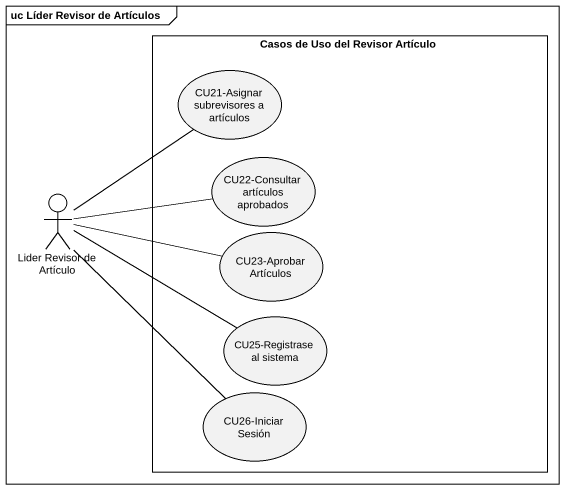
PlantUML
@startuml
mainframe uc Líder Revisor de Artículos
rectangle "Casos de Uso del Revisor Artículo" as Casos_de_Uso_del_Revisor {
  usecase "CU21-Asignar subrevisores a artículos" as CU21_Asignar_subrevisores_a
  usecase "CU22-Consultar artículos aprobados" as CU22_Consultar_artículos
  usecase "CU23-Aprobar Artículos" as CU23_Aprobar_Artículos
  usecase "CU25-Registrase al sistema" as CU25_Registrase_al_sistema
  usecase "CU26-Iniciar Sesión" as CU26_Iniciar_Sesión
}
actor "Lider Revisor de Artículo" as Lider_Revisor_de_Artículo
Lider_Revisor_de_Artículo -up- CU21_Asignar_subrevisores_a
Lider_Revisor_de_Artículo -right- CU22_Consultar_artículos
Lider_Revisor_de_Artículo -right- CU23_Aprobar_Artículos
Lider_Revisor_de_Artículo -right- CU25_Registrase_al_sistema
CU26_Iniciar_Sesión -up- Lider_Revisor_de_Artículo
@enduml
